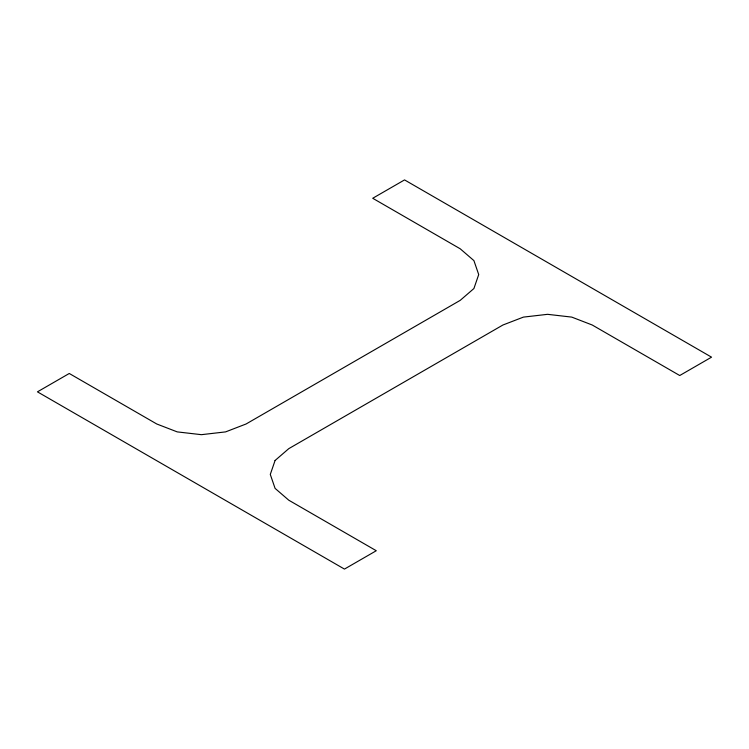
<?xml version="1.0" encoding="UTF-8"?>
<svg xmlns="http://www.w3.org/2000/svg" width="749" height="749" viewBox="0 0 749 749"><rect width="100%" height="100%" fill="white"/><g stroke="black" fill="none" stroke-linecap="round" stroke-linejoin="round"><path stroke-width="1.12" d="M275.089 460.476L270.286 474.426L275.089 488.385L288.786 500.21L376.279 550.73L344.456 569.09L37.45 391.839L69.264 373.479L156.756 423.99L177.241 431.892L201.415 434.673L225.589 431.892L246.084 423.99L460.214 300.358L473.911 288.524L478.714 274.574L473.911 260.615L460.214 248.79L372.721 198.27L404.544 179.91L711.55 357.161L679.736 375.521L592.244 325.01L571.759 317.108L547.585 314.327L523.411 317.108L502.916 325.01L288.786 448.642L275.089 460.476"/></g></svg>
